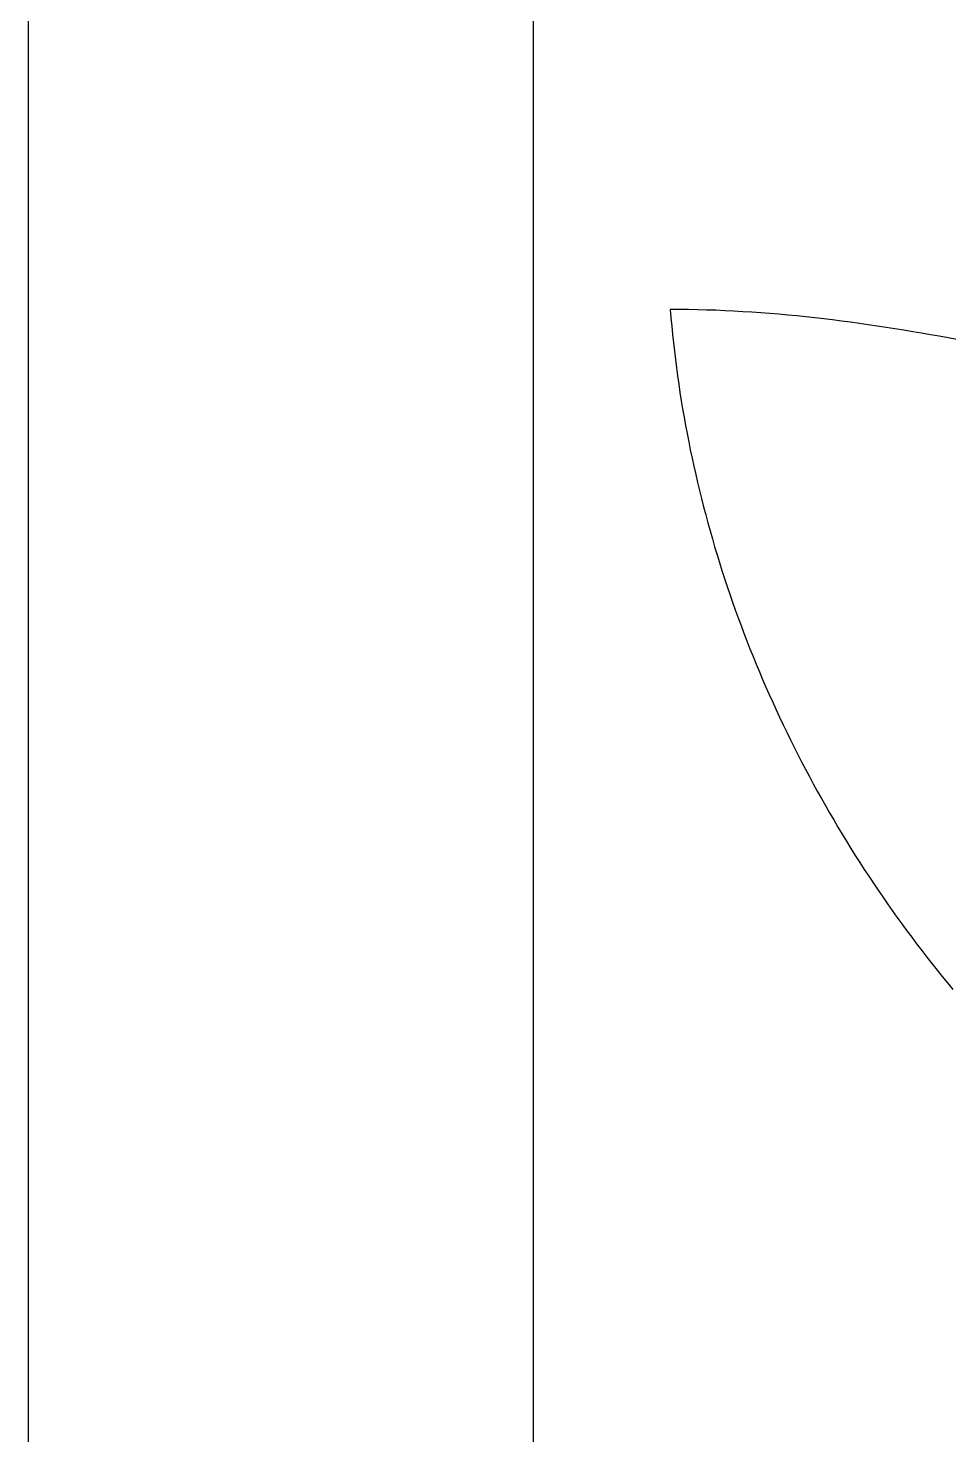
# Model space of a CAD drawing. Header units: millimetres. Extents: x 56222 to 3066687, y -650199 to -121287.
# Drawn here: x 141918.326 to 141920.149, y -185290.785 to -185288.002 of the extents above; entities that cross this region are included whole.
import ezdxf

# ---------------------------------------------------------------- set-up
doc = ezdxf.new("R2010")
doc.units = ezdxf.units.MM
doc.header["$MEASUREMENT"] = 0
doc.layers.add('$TD_AUDIT_GENERATED_(A0BDF17)', color=32, linetype='Continuous', lineweight=30)

msp = doc.modelspace()

# ---------------------------------------------------------------- linework, layer by layer
at = {"layer": '$TD_AUDIT_GENERATED_(A0BDF17)', "linetype": 'Continuous', "lineweight": 25, "ltscale": 2}
for p, q in [((141918.3259, -185271.9222, 0.5173), (141918.3259, -185301.8425, 0.5173)), ((141919.3259, -185286.7545, 0.5173), (141919.3259, -185293.2483, 0.5173)), ((141919.5973, -185288.5583, 0.5173), (141919.5987, -185288.5748, 0.5173)), ((141919.6154, -185288.5584, 0.5173), (141919.5973, -185288.5583, 0.5173)), ((141919.5987, -185288.5748, 0.5173), (141919.6002, -185288.5913, 0.5173)), ((141919.6334, -185288.5586, 0.5173), (141919.6154, -185288.5584, 0.5173)), ((141919.6514, -185288.5589, 0.5173), (141919.6334, -185288.5586, 0.5173)), ((141919.6693, -185288.5594, 0.5173), (141919.6514, -185288.5589, 0.5173)), ((141919.6873, -185288.56, 0.5173), (141919.6693, -185288.5594, 0.5173)), ((141919.7052, -185288.5608, 0.5173), (141919.6873, -185288.56, 0.5173)), ((141919.7231, -185288.5617, 0.5173), (141919.7052, -185288.5608, 0.5173)), ((141919.741, -185288.5627, 0.5173), (141919.7231, -185288.5617, 0.5173)), ((141919.7589, -185288.5638, 0.5173), (141919.741, -185288.5627, 0.5173)), ((141919.7767, -185288.565, 0.5173), (141919.7589, -185288.5638, 0.5173)), ((141919.7945, -185288.5664, 0.5173), (141919.7767, -185288.565, 0.5173)), ((141919.8123, -185288.5679, 0.5173), (141919.7945, -185288.5664, 0.5173)), ((141919.8301, -185288.5695, 0.5173), (141919.8123, -185288.5679, 0.5173)), ((141919.8479, -185288.5712, 0.5173), (141919.8301, -185288.5695, 0.5173)), ((141919.8656, -185288.573, 0.5173), (141919.8479, -185288.5712, 0.5173)), ((141919.8833, -185288.5749, 0.5173), (141919.8656, -185288.573, 0.5173)), ((141919.9011, -185288.5769, 0.5173), (141919.8833, -185288.5749, 0.5173)), ((141919.9188, -185288.5791, 0.5173), (141919.9011, -185288.5769, 0.5173)), ((141919.9364, -185288.5813, 0.5173), (141919.9188, -185288.5791, 0.5173)), ((141919.6002, -185288.5913, 0.5173), (141919.6018, -185288.6078, 0.5173)), ((141919.6018, -185288.6078, 0.5173), (141919.6036, -185288.6243, 0.5173)), ((141919.9541, -185288.5836, 0.5173), (141919.9364, -185288.5813, 0.5173)), ((141919.9717, -185288.586, 0.5173), (141919.9541, -185288.5836, 0.5173)), ((141919.9894, -185288.5885, 0.5173), (141919.9717, -185288.586, 0.5173)), ((141920.007, -185288.5911, 0.5173), (141919.9894, -185288.5885, 0.5173)), ((141920.0246, -185288.5938, 0.5173), (141920.007, -185288.5911, 0.5173)), ((141920.0422, -185288.5965, 0.5173), (141920.0246, -185288.5938, 0.5173)), ((141920.0597, -185288.5993, 0.5173), (141920.0422, -185288.5965, 0.5173)), ((141920.0773, -185288.6023, 0.5173), (141920.0597, -185288.5993, 0.5173)), ((141920.0948, -185288.6052, 0.5173), (141920.0773, -185288.6023, 0.5173)), ((141920.1124, -185288.6083, 0.5173), (141920.0948, -185288.6052, 0.5173)), ((141920.1299, -185288.6114, 0.5173), (141920.1124, -185288.6083, 0.5173)), ((141919.6036, -185288.6243, 0.5173), (141919.6054, -185288.6407, 0.5173)), ((141920.1474, -185288.6146, 0.5173), (141920.1299, -185288.6114, 0.5173)), ((141920.1649, -185288.6179, 0.5173), (141920.1474, -185288.6146, 0.5173)), ((141919.6054, -185288.6407, 0.5173), (141919.6074, -185288.6571, 0.5173)), ((141919.6074, -185288.6571, 0.5173), (141919.6095, -185288.6735, 0.5173)), ((141919.6095, -185288.6735, 0.5173), (141919.6117, -185288.6899, 0.5173)), ((141919.6117, -185288.6899, 0.5173), (141919.6141, -185288.7063, 0.5173)), ((141919.6141, -185288.7063, 0.5173), (141919.6165, -185288.7226, 0.5173)), ((141919.6165, -185288.7226, 0.5173), (141919.6191, -185288.7389, 0.5173)), ((141919.6191, -185288.7389, 0.5173), (141919.6218, -185288.7552, 0.5173)), ((141919.6218, -185288.7552, 0.5173), (141919.6246, -185288.7715, 0.5173)), ((141919.6246, -185288.7715, 0.5173), (141919.6276, -185288.7877, 0.5173)), ((141919.6276, -185288.7877, 0.5173), (141919.6306, -185288.8039, 0.5173)), ((141919.6306, -185288.8039, 0.5173), (141919.6338, -185288.8201, 0.5173)), ((141919.6338, -185288.8201, 0.5173), (141919.637, -185288.8362, 0.5173)), ((141919.637, -185288.8362, 0.5173), (141919.6404, -185288.8524, 0.5173)), ((141919.6404, -185288.8524, 0.5173), (141919.6439, -185288.8684, 0.5173)), ((141919.6439, -185288.8684, 0.5173), (141919.6476, -185288.8845, 0.5173)), ((141919.6476, -185288.8845, 0.5173), (141919.6513, -185288.9006, 0.5173)), ((141919.6513, -185288.9006, 0.5173), (141919.6552, -185288.9166, 0.5173)), ((141919.6552, -185288.9166, 0.5173), (141919.6591, -185288.9325, 0.5173)), ((141919.6591, -185288.9325, 0.5173), (141919.6632, -185288.9485, 0.5173)), ((141919.6632, -185288.9485, 0.5173), (141919.6674, -185288.9644, 0.5173)), ((141919.6674, -185288.9644, 0.5173), (141919.6717, -185288.9803, 0.5173)), ((141919.6717, -185288.9803, 0.5173), (141919.6761, -185288.9961, 0.5173)), ((141919.6761, -185288.9961, 0.5173), (141919.6806, -185289.0119, 0.5173)), ((141919.6806, -185289.0119, 0.5173), (141919.6852, -185289.0277, 0.5173)), ((141919.6852, -185289.0277, 0.5173), (141919.69, -185289.0435, 0.5173)), ((141919.69, -185289.0435, 0.5173), (141919.6948, -185289.0592, 0.5173)), ((141919.6948, -185289.0592, 0.5173), (141919.6997, -185289.0749, 0.5173)), ((141919.6997, -185289.0749, 0.5173), (141919.7048, -185289.0905, 0.5173)), ((141919.7048, -185289.0905, 0.5173), (141919.71, -185289.1061, 0.5173)), ((141919.71, -185289.1061, 0.5173), (141919.7153, -185289.1217, 0.5173)), ((141919.7153, -185289.1217, 0.5173), (141919.7206, -185289.1372, 0.5173)), ((141919.7206, -185289.1372, 0.5173), (141919.7261, -185289.1527, 0.5173)), ((141919.7261, -185289.1527, 0.5173), (141919.7317, -185289.1681, 0.5173)), ((141919.7317, -185289.1681, 0.5173), (141919.7374, -185289.1835, 0.5173)), ((141919.7374, -185289.1835, 0.5173), (141919.7432, -185289.1989, 0.5173)), ((141919.7432, -185289.1989, 0.5173), (141919.7491, -185289.2142, 0.5173)), ((141919.7491, -185289.2142, 0.5173), (141919.7551, -185289.2295, 0.5173)), ((141919.7551, -185289.2295, 0.5173), (141919.7612, -185289.2448, 0.5173)), ((141919.7612, -185289.2448, 0.5173), (141919.7675, -185289.26, 0.5173)), ((141919.7675, -185289.26, 0.5173), (141919.7738, -185289.2751, 0.5173)), ((141919.7738, -185289.2751, 0.5173), (141919.7802, -185289.2902, 0.5173)), ((141919.7802, -185289.2902, 0.5173), (141919.7867, -185289.3053, 0.5173)), ((141919.7867, -185289.3053, 0.5173), (141919.7934, -185289.3203, 0.5173)), ((141919.7934, -185289.3203, 0.5173), (141919.8001, -185289.3353, 0.5173)), ((141919.8001, -185289.3353, 0.5173), (141919.8069, -185289.3502, 0.5173)), ((141919.8069, -185289.3502, 0.5173), (141919.8138, -185289.3651, 0.5173)), ((141919.8138, -185289.3651, 0.5173), (141919.8208, -185289.38, 0.5173)), ((141919.8208, -185289.38, 0.5173), (141919.828, -185289.3948, 0.5173)), ((141919.828, -185289.3948, 0.5173), (141919.8352, -185289.4095, 0.5173)), ((141919.8352, -185289.4095, 0.5173), (141919.8425, -185289.4242, 0.5173)), ((141919.8425, -185289.4242, 0.5173), (141919.8499, -185289.4388, 0.5173)), ((141919.8499, -185289.4388, 0.5173), (141919.8574, -185289.4534, 0.5173)), ((141919.8574, -185289.4534, 0.5173), (141919.865, -185289.468, 0.5173)), ((141919.865, -185289.468, 0.5173), (141919.8727, -185289.4825, 0.5173)), ((141919.8727, -185289.4825, 0.5173), (141919.8805, -185289.4969, 0.5173)), ((141919.8805, -185289.4969, 0.5173), (141919.8884, -185289.5113, 0.5173)), ((141919.8884, -185289.5113, 0.5173), (141919.8964, -185289.5257, 0.5173)), ((141919.8964, -185289.5257, 0.5173), (141919.9045, -185289.5399, 0.5173)), ((141919.9045, -185289.5399, 0.5173), (141919.9127, -185289.5542, 0.5173)), ((141919.9127, -185289.5542, 0.5173), (141919.9209, -185289.5683, 0.5173)), ((141919.9209, -185289.5683, 0.5173), (141919.9293, -185289.5825, 0.5173)), ((141919.9293, -185289.5825, 0.5173), (141919.9378, -185289.5965, 0.5173)), ((141919.9378, -185289.5965, 0.5173), (141919.9463, -185289.6105, 0.5173)), ((141919.9463, -185289.6105, 0.5173), (141919.9549, -185289.6245, 0.5173)), ((141919.9549, -185289.6245, 0.5173), (141919.9637, -185289.6384, 0.5173)), ((141919.9637, -185289.6384, 0.5173), (141919.9725, -185289.6522, 0.5173)), ((141919.9725, -185289.6522, 0.5173), (141919.9814, -185289.666, 0.5173)), ((141919.9814, -185289.666, 0.5173), (141919.9904, -185289.6797, 0.5173)), ((141919.9904, -185289.6797, 0.5173), (141919.9995, -185289.6934, 0.5173)), ((141919.9995, -185289.6934, 0.5173), (141920.0086, -185289.707, 0.5173)), ((141920.0086, -185289.707, 0.5173), (141920.0179, -185289.7205, 0.5173)), ((141920.0179, -185289.7205, 0.5173), (141920.0272, -185289.734, 0.5173)), ((141920.0272, -185289.734, 0.5173), (141920.0367, -185289.7474, 0.5173)), ((141920.0367, -185289.7474, 0.5173), (141920.0462, -185289.7608, 0.5173)), ((141920.0462, -185289.7608, 0.5173), (141920.0558, -185289.7741, 0.5173)), ((141920.0558, -185289.7741, 0.5173), (141920.0655, -185289.7873, 0.5173)), ((141920.0655, -185289.7873, 0.5173), (141920.0753, -185289.8004, 0.5173)), ((141920.0753, -185289.8004, 0.5173), (141920.0851, -185289.8135, 0.5173)), ((141920.0851, -185289.8135, 0.5173), (141920.0951, -185289.8266, 0.5173)), ((141920.0951, -185289.8266, 0.5173), (141920.1051, -185289.8395, 0.5173)), ((141920.1051, -185289.8395, 0.5173), (141920.1152, -185289.8524, 0.5173)), ((141920.1152, -185289.8524, 0.5173), (141920.1254, -185289.8653, 0.5173)), ((141920.1254, -185289.8653, 0.5173), (141920.1357, -185289.878, 0.5173)), ((141920.1357, -185289.878, 0.5173), (141920.146, -185289.8907, 0.5173)), ((141920.146, -185289.8907, 0.5173), (141920.1565, -185289.9034, 0.5173))]:
    msp.add_line(p, q, dxfattribs=at)

doc.saveas('drawing.dxf')
